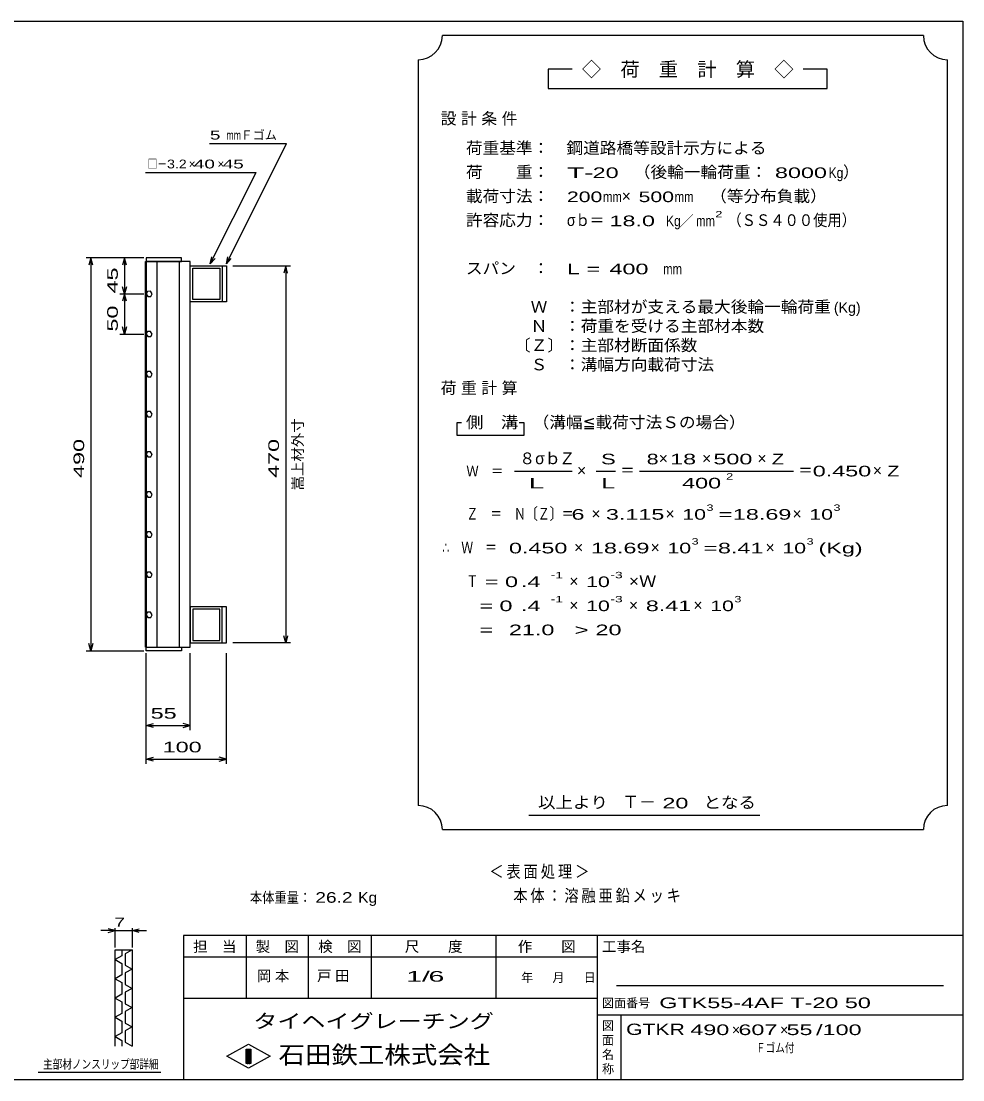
# Model space of a CAD drawing. Units: millimetres, scale not verified. Extents: x -1092 to 1039, y -770 to 632.
# Drawn here: x -136 to 1039, y -688 to 632 of the extents above; entities that cross this region are included whole.
import ezdxf
from ezdxf.enums import TextEntityAlignment as Align

# ---------------------------------------------------------------- set-up
doc = ezdxf.new("R2010")
doc.units = ezdxf.units.MM
doc.header["$LTSCALE"] = 6
for name, color, linetype, lineweight in [('0_2', 150, 'Continuous', 25), ('16', 3, 'Continuous', 25), ('22', 4, 'Continuous', 25), ('24', 2, 'Continuous', 25), ('32', 4, 'Continuous', 25)]:
    doc.layers.add(name, color=color, linetype=linetype, lineweight=lineweight)
doc.styles.add('ベクトル', font='')
doc.styles.get('ベクトル').set_extended_font_data('ベクトル')

msp = doc.modelspace()

# ---------------------------------------------------------------- linework, layer by layer
at = {"layer": '0_2'}
for p, q in [((-1037.4, 632.1), (1038.6, 632.1)), ((1038.6, 632.1), (1038.6, -687.9)), ((1038.6, -507.9), (66.6, -507.9)), ((66.6, -507.9), (66.6, -687.9)), ((144.6, -507.9), (144.6, -585.9)), ((222.6, -585.9), (222.6, -507.9)), ((300.6, -507.9), (300.6, -585.9)), ((456.6, -585.9), (456.6, -507.9)), ((582.6, -507.9), (582.6, -687.9)), ((582.6, -534.9), (66.6, -534.9)), ((1014.6, -570.9), (606.6, -570.9)), ((66.6, -585.9), (582.6, -585.9)), ((582.6, -606.9), (1038.6, -606.9)), ((612.6, -687.9), (612.6, -606.9)), ((120.6, -658.5), (147.6, -643.5)), ((147.6, -643.5), (174.6, -658.5)), ((147.6, -673.5), (120.6, -658.5)), ((144.6, -649.5), (150.6, -649.5)), ((144.6, -667.5), (144.6, -649.5)), ((144.6, -649.5), (145.8, -649.5)), ((145.8, -649.5), (145.8, -667.5)), ((147, -667.5), (147, -649.5)), ((147, -649.5), (148.2, -649.5)), ((174.6, -658.5), (147.6, -673.5)), ((148.2, -649.5), (148.2, -667.5)), ((149.4, -667.5), (149.4, -649.5)), ((149.4, -649.5), (150.6, -649.5)), ((150.6, -649.5), (150.6, -667.5)), ((150.6, -649.5), (150.6, -667.5)), ((150.6, -667.5), (144.6, -667.5)), ((145.8, -667.5), (147, -667.5)), ((148.2, -667.5), (149.4, -667.5)), ((1038.6, -687.9), (-1037.4, -687.9))]:
    msp.add_line(p, q, dxfattribs=at)
at = {"layer": '16'}
for p, q in [((19.3, -148.5), (19.3, 332.5)), ((19.3, 332.5), (20, 332.5)), ((64, 337), (20, 337)), ((20, 337), (20, 332.5)), ((20, 332.5), (64, 332.5)), ((20, 332.5), (20, -148.5)), ((75, 332.5), (20, 332.5)), ((33.5, 332.5), (33.5, -148.5)), ((61.5, -148.5), (61.5, 332.5)), ((64, 332.5), (64, 337)), ((75, -148.5), (75, 332.5)), ((75, 327), (115, 327)), ((75, 282), (75, 327)), ((78, 324), (112, 324)), ((78, 285), (78, 324)), ((112, 324), (112, 285)), ((115, 327), (115, 282)), ((115, 327), (120, 327)), ((120, 327), (120, 282)), ((21.854, 295.235), (20, 291.975)), ((20, 291.975), (21.896, 288.74)), ((25.604, 295.26), (21.854, 295.235)), ((27.5, 292), (25.604, 295.26)), ((25.646, 288.765), (27.5, 292.025)), ((21.896, 288.74), (25.646, 288.765)), ((115, 282), (75, 282)), ((112, 285), (78, 285)), ((120, 282), (115, 282)), ((21.854, 245.235), (20, 241.975)), ((20, 241.975), (21.896, 238.74)), ((25.604, 245.26), (21.854, 245.235)), ((21.896, 238.74), (25.646, 238.765)), ((27.5, 242), (25.604, 245.26)), ((25.646, 238.765), (27.5, 242.025)), ((21.854, 195.235), (20, 191.975)), ((20, 191.975), (21.896, 188.74)), ((25.604, 195.26), (21.854, 195.235)), ((21.896, 188.74), (25.646, 188.765)), ((27.5, 192), (25.604, 195.26)), ((25.646, 188.765), (27.5, 192.025)), ((21.854, 145.235), (20, 141.975)), ((25.604, 145.26), (21.854, 145.235)), ((27.5, 142), (25.604, 145.26)), ((20, 141.975), (21.896, 138.74)), ((21.896, 138.74), (25.646, 138.765)), ((25.646, 138.765), (27.5, 142.025)), ((21.854, 95.235), (20, 91.975)), ((25.604, 95.26), (21.854, 95.235)), ((27.5, 92), (25.604, 95.26)), ((20, 91.975), (21.896, 88.74)), ((21.896, 88.74), (25.646, 88.765)), ((25.646, 88.765), (27.5, 92.025)), ((21.854, 45.235), (20, 41.975)), ((20, 41.975), (21.896, 38.74)), ((25.604, 45.26), (21.854, 45.235)), ((27.5, 42), (25.604, 45.26)), ((25.646, 38.765), (27.5, 42.025)), ((21.896, 38.74), (25.646, 38.765)), ((21.854, -4.765), (20, -8.025)), ((20, -8.025), (21.896, -11.26)), ((25.604, -4.74), (21.854, -4.765)), ((21.896, -11.26), (25.646, -11.235)), ((27.5, -8), (25.604, -4.74)), ((25.646, -11.235), (27.5, -7.975)), ((21.854, -54.765), (20, -58.025)), ((20, -58.025), (21.896, -61.26)), ((25.604, -54.74), (21.854, -54.765)), ((21.896, -61.26), (25.646, -61.235)), ((27.5, -58), (25.604, -54.74)), ((25.646, -61.235), (27.5, -57.975)), ((21.854, -104.765), (20, -108.025)), ((25.604, -104.74), (21.854, -104.765)), ((27.5, -108), (25.604, -104.74)), ((115, -98.137), (75, -98.137)), ((75, -98.137), (75, -143.137)), ((112, -101.137), (78, -101.137)), ((78, -101.137), (78, -140.137)), ((112, -140.137), (112, -101.137)), ((115, -143.137), (115, -98.137)), ((120, -98.137), (115, -98.137)), ((120, -143.137), (120, -98.137)), ((20, -108.025), (21.896, -111.26)), ((21.896, -111.26), (25.646, -111.235)), ((25.646, -111.235), (27.5, -107.975)), ((75, -143.137), (115, -143.137)), ((78, -140.137), (112, -140.137)), ((115, -143.137), (120, -143.137)), ((20, -148.5), (19.3, -148.5)), ((20, -148.5), (64, -148.5)), ((20, -153), (20, -148.5)), ((20, -148.5), (75, -148.5)), ((64, -153), (20, -153)), ((64, -148.5), (64, -153))]:
    msp.add_line(p, q, dxfattribs=at)
at = {"layer": '22'}
for p, q in [((99, 479.5), (195, 479.5)), ((120, 329.5), (195, 479.5)), ((19, 443.5), (157, 443.5)), ((100, 329.5), (157, 443.5)), ((17, 337), (-55, 337)), ((-49, 337), (-51.4, 328)), ((-46.6, 328), (-49, 337)), ((-49, 337), (-49, -153)), ((17, 337), (-13, 337)), ((-7, 337), (-9.4, 328)), ((-4.6, 328), (-7, 337)), ((-7, 337), (-7, 292)), ((100, 329.5), (101.8, 338.26)), ((100, 329.5), (106, 336.1)), ((120, 329.5), (121.8, 338.26)), ((120, 329.5), (126, 336.1)), ((128, 327), (200, 327)), ((194, 327), (191.6, 318)), ((196.4, 318), (194, 327)), ((194, 327), (194, -143.137)), ((-13, 292), (17, 292)), ((-7, 292), (-9.4, 301)), ((-7, 292), (-9.4, 283)), ((-4.6, 301), (-7, 292)), ((-4.6, 283), (-7, 292)), ((-7, 292), (-7, 242)), ((-7, 242), (-9.4, 251)), ((-4.6, 251), (-7, 242)), ((-13, 242), (17, 242)), ((-49, -153), (-51.4, -144)), ((-46.6, -144), (-49, -153)), ((200, -143.137), (128, -143.137)), ((194, -143.137), (191.6, -134.137)), ((196.4, -134.137), (194, -143.137)), ((-55, -153), (17, -153)), ((20, -252), (20, -156)), ((20, -294), (20, -156)), ((75, -252), (75, -156)), ((120, -294), (120, -156)), ((20, -246), (29, -243.6)), ((29, -248.4), (20, -246)), ((20, -246), (75, -246)), ((75, -246), (66, -243.6)), ((66, -248.4), (75, -246)), ((20, -288), (29, -285.6)), ((29, -290.4), (20, -288)), ((20, -288), (120, -288)), ((120, -288), (111, -285.6)), ((111, -290.4), (120, -288))]:
    msp.add_line(p, q, dxfattribs=at)
at = {"layer": '24', "color": 4}
for p, q in [((989.4, 614.1), (389.4, 614.1)), ((359.4, 584.1), (359.4, -345.9)), ((1019.4, -345.9), (1019.4, 584.1)), ((551.4, 572.1), (521.4, 572.1)), ((521.4, 572.1), (521.4, 548.1)), ((869.4, 572.1), (839.4, 572.1)), ((869.4, 548.1), (869.4, 572.1)), ((521.4, 548.1), (869.4, 548.1)), ((413.4, 131.1), (407.4, 131.1)), ((407.4, 131.1), (407.4, 116.1)), ((491.4, 131.1), (485.4, 131.1)), ((491.4, 116.1), (491.4, 131.1)), ((407.4, 116.1), (491.4, 116.1)), ((479.4, 71.1), (551.4, 71.1)), ((581.4, 71.1), (605.4, 71.1)), ((635.4, 71.1), (827.4, 71.1)), ((497.4, -357.9), (785.4, -357.9)), ((389.4, -375.9), (989.4, -375.9))]:
    msp.add_line(p, q, dxfattribs=at)
for centre, start, end in [((359.4, 614.1), 270, 0), ((1019.4, 614.1), 180, 270), ((359.4, -375.9), 0, 90), ((1019.4, -375.9), 90, 180)]:
    msp.add_arc(centre, 30, start, end, dxfattribs=at)
at = {"layer": '32'}
for p, q in [((-18.6, -501.9), (-27.6, -499.5)), ((-18.6, -522.9), (-18.6, -498.9)), ((2.4, -498.9), (2.4, -522.9)), ((2.4, -501.9), (11.4, -499.5)), ((-18.6, -501.9), (-36.6, -501.9)), ((-27.6, -504.3), (-18.6, -501.9)), ((-18.6, -501.9), (2.4, -501.9)), ((11.4, -504.3), (2.4, -501.9)), ((2.4, -501.9), (20.4, -501.9)), ((-18.6, -525.9), (2.4, -525.9)), ((-18.6, -645.9), (-18.6, -525.9)), ((-10.2, -525.9), (-10.2, -533.1)), ((2.4, -525.9), (-6, -530.7)), ((2.4, -525.9), (2.4, -645.9)), ((-10.2, -533.1), (-18.6, -537.9)), ((-18.6, -537.9), (-10.2, -542.7)), ((-6, -530.7), (-6, -545.1)), ((-10.2, -542.7), (-10.2, -557.1)), ((-6, -545.1), (2.4, -549.9)), ((2.4, -549.9), (-6, -554.7)), ((-10.2, -557.1), (-18.6, -561.9)), ((-18.6, -561.9), (-10.2, -566.7)), ((-10.2, -566.7), (-10.2, -581.1)), ((-6, -554.7), (-6, -569.1)), ((-6, -569.1), (2.4, -573.9)), ((2.4, -573.9), (-6, -578.7)), ((-6, -578.7), (-6, -593.1)), ((-10.2, -581.1), (-18.6, -585.9)), ((-18.6, -585.9), (-10.2, -590.7)), ((-10.2, -590.7), (-10.2, -605.1)), ((-6, -593.1), (2.4, -597.9)), ((-10.2, -605.1), (-18.6, -609.9)), ((2.4, -597.9), (-6, -602.7)), ((-6, -602.7), (-6, -617.1)), ((-18.6, -609.9), (-10.2, -614.7)), ((-10.2, -614.7), (-10.2, -629.1)), ((-6, -617.1), (2.4, -621.9)), ((-10.2, -629.1), (-18.6, -633.9)), ((2.4, -621.9), (-6, -626.7)), ((-6, -626.7), (-6, -641.1)), ((-18.6, -633.9), (-10.2, -638.7)), ((-10.2, -638.7), (-10.2, -645.9)), ((-6, -641.1), (2.4, -645.9)), ((38.4, -678.9), (-114.6, -678.9))]:
    msp.add_line(p, q, dxfattribs=at)

# ---------------------------------------------------------------- texts
at = {"layer": '0_2', "style": 'ベクトル'}
for s, height, p in [('担\u3000当', 13.2, (78.6, -521.7)), ('製\u3000図', 13.2, (156.6, -521.7)), ('検\u3000図', 13.2, (234.6, -521.7)), ('尺\u3000\u3000度', 13.2, (342.6, -521.7)), ('作\u3000\u3000図', 13.2, (483.6, -521.7)), ('工事名', 13.2, (588.6, -521.7)), ('年', 11, (487.8, -560.4)), ('月', 11, (526.8, -560.4)), ('日', 11, (565.8, -560.4)), ('図面番号', 11, (588.6, -592.2)), ('図', 11, (588.6, -620.4)), ('面', 11, (588.6, -638.4)), ('名', 11, (588.6, -656.4)), ('称', 11, (588.6, -674.4))]:
    msp.add_text(s, height=height, dxfattribs=at).set_placement(p, align=Align.MIDDLE_LEFT)
at = {"layer": '0_2', "color": 222, "style": 'ベクトル'}
for s, height, width, p in [('タイヘイグレーチング', 17.6, 1.25, (153.6, -614.7)), ('石田鉄工株式会社', 21.99, 1.1, (185.1, -656.7))]:
    msp.add_text(s, height=height, dxfattribs=dict(at, width=width)).set_placement(p, align=Align.MIDDLE_LEFT)
at = {"layer": '22', "color": 2, "style": 'ベクトル'}
for s, height, width, p in [(' 5 ', 11, 1.6, (93, 490)), ('mm', 11, 0.75, (120, 490)), ('□－', 11, 0.8, (22, 454)), ('3.2', 11, 1.2, (46, 454)), (' 40 ', 11, 1.6, (73, 454)), (' 45 ', 11, 1.6, (109, 454)), (' 55 ', 13.2, 1.65, (17.5, -231)), (' 100 ', 13.2, 1.65, (32.5, -273)), ('本体重量：', 13.2, 0.85, (149.4, -460.5)), (' 26.2', 13.2, 1.35, (224.4, -460.5)), ('Kg', 13.2, 1.1, (284.4, -460.5)), ('1/', 13.2, 2, (344.4, -558.9)), (' 6 ', 13.2, 2, (362.4, -558.9)), ('GTK55-4AF T-20 50          ', 13.2, 1.65, (660, -591.9)), ('GTKR', 14.08, 1.4, (618.6, -624.9)), (' 490 ', 13.2, 1.65, (690.6, -625.5)), (' 607 ', 13.2, 1.65, (750.6, -625.5)), (' 55 ', 13.2, 1.65, (810.6, -625.5)), ('/', 13.2, 1.65, (855.6, -625.5)), (' 100 ', 13.2, 1.65, (855.6, -625.5)), ('Ｆゴム付', 11, 0.8, (780.6, -648))]:
    msp.add_text(s, height=height, dxfattribs=dict(at, width=width)).set_placement(p, align=Align.MIDDLE_LEFT)
for s, height, p in [('Ｆゴム', 11, (138, 490)), ('×', 11, (73, 454)), ('×', 11, (109, 454)), ('×', 13.2, (750.6, -625.5)), ('×', 13.2, (810.6, -625.5))]:
    msp.add_text(s, height=height, dxfattribs=at).set_placement(p, align=Align.MIDDLE_LEFT)
at = {"layer": '22', "color": 2, "style": 'ベクトル', "width": 1.65}
for s, p in [(' 45 ', (-22, 284.5)), (' 50 ', (-22, 237)), (' 490 ', (-64, 54.5)), (' 470', (179, 54.5))]:
    msp.add_text(s, height=13.2, rotation=90, dxfattribs=at).set_placement(p, align=Align.MIDDLE_LEFT)
at = {"layer": '22', "color": 2, "style": 'ベクトル'}
msp.add_text('嵩上材外寸', height=13.2, rotation=90, dxfattribs=at).set_placement((209, 47), align=Align.MIDDLE_LEFT)
at = {"layer": '22', "color": 2, "attachment_point": 4, "style": 'ベクトル'}
for s, insert, char_height in [('\\T1.2;\\W0.85;＜表面処理＞', (447.9, -429), 15.4), ('\\T1.19;\\W0.85;本体：溶融亜鉛メッキ', (477.9, -459), 15.4), ('\\T1.25;岡本\u3000', (158.1, -558.9), 13.2), ('\\T1.25;戸田\u3000', (233.1, -558.9), 13.2)]:
    msp.add_mtext(s, dxfattribs=dict(at, insert=insert, char_height=char_height))
at = {"layer": '24', "style": 'ベクトル'}
for s, height, p in [('◇\u3000荷\u3000重\u3000計\u3000算\u3000◇', 17.6, (563.4, 572.1)), ('）', 14.52, (889.2, 444)), ('×', 14.52, (613.2, 414)), ('／', 13.2, (684.9, 383.1)), ('(Kg)', 13.2, (877.8, 275.1)), ('８', 14.52, (485.4, 87)), ('σｂ', 14.52, (505.2, 87)), ('Ｚ', 14.52, (535.2, 87)), ('×', 14.52, (659.4, 87)), ('×', 14.52, (713.4, 87)), ('×', 14.52, (782.4, 87)), ('×', 14.52, (557.4, 72)), ('×', 14.52, (926.4, 72)), ('×', 14.52, (575.4, 18)), ('×', 14.52, (667.8, 18)), ('×', 14.52, (826.2, 18)), ('×', 14.52, (553.8, -24)), ('×', 14.52, (649.2, -24)), ('×', 14.52, (792.6, -24)), ('×', 14.52, (547.8, -66)), ('×', 14.52, (547.8, -96)), ('×', 14.52, (622.2, -96)), ('×', 14.52, (702.6, -96)), ('Ｔ－', 15.4, (613.8, -341.4))]:
    msp.add_text(s, height=height, dxfattribs=at).set_placement(p, align=Align.MIDDLE_LEFT)
for s, height, width, p in [('荷重基準：\u3000', 14.52, 1.05, (418.8, 474)), ('鋼道路橋等設計示方による', 14.52, 1.05, (544.2, 474)), ('荷\u3000\u3000重：\u3000', 14.52, 1.05, (418.8, 444)), ('T-', 13.2, 2, (544.8, 443.1)), (' 20 ', 13.2, 1.65, (568.8, 443.1)), ('（後輪一輪荷重：', 14.52, 1.05, (628.2, 444)), (' 8000', 13.2, 1.65, (796.2, 443.1)), ('Kg', 13.2, 0.85, (871.2, 443.1)), ('載荷寸法：\u3000', 14.52, 1.05, (418.8, 414)), ('\u3000（等分布負載）', 14.52, 1.05, (702.6, 414)), ('200', 13.2, 1.5, (544.8, 413.1)), ('mm', 13.2, 0.8, (589.8, 413.1)), ('500', 13.2, 1.5, (634.2, 413.1)), ('mm', 13.2, 0.8, (679.2, 413.1)), ('許容応力：\u3000', 14.52, 1.05, (418.8, 384)), ('σｂ＝', 14.52, 0.9, (544.8, 384)), (' 18.0', 13.2, 1.65, (589.8, 383.1)), ('Kg', 13.2, 0.85, (668.4, 383.1)), ('mm', 13.2, 0.8, (705.9, 383.1)), ('2', 7.918, 1.5, (729.9, 391.5)), ('（ＳＳ４００使用）', 14.52, 0.9, (744.9, 384)), ('スパン\u3000：\u3000', 14.52, 1.05, (418.8, 324)), ('L =', 13.2, 1.65, (544.8, 323.1)), (' 400 ', 13.2, 1.65, (589.8, 323.1)), ('mm', 13.2, 0.8, (664.8, 323.1)), ('\u3000Ｗ\u3000：主部材が支える最大後輪一輪荷重', 14.52, 1.05, (478.8, 276)), ('\u3000Ｎ\u3000：荷重を受ける主部材本数', 14.52, 1.05, (478.8, 252)), ('〔Ｚ〕：主部材断面係数', 14.52, 1.05, (478.8, 228)), ('\u3000Ｓ\u3000：溝幅方向載荷寸法', 14.52, 1.05, (478.8, 204)), ('側\u3000溝', 14.52, 1.1, (418.8, 132)), ('\u3000（溝幅≦載荷寸法Ｓの場合）', 14.52, 1.05, (481.2, 132)), ('S', 13.2, 1.55, (587.4, 86.1)), ('8', 13.2, 1.5, (644.4, 86.1)), (' 18 ', 13.2, 1.65, (665.4, 86.1)), (' 500 ', 13.2, 1.65, (719.4, 86.1)), ('Z', 13.2, 1.4, (800.4, 86.1)), ('Ｗ\u3000＝', 13.2, 0.85, (419.4, 71.1)), ('＝', 14.52, 0.9, (611.4, 72)), ('2', 7.918, 1.5, (743.4, 64.5)), ('＝', 14.52, 0.9, (833.4, 72)), ('0.450', 13.2, 1.65, (851.4, 71.1)), ('Z', 13.2, 1.4, (944.4, 71.1)), ('L', 13.2, 1.8, (587.4, 56.1)), (' 400 ', 13.2, 1.65, (680.4, 56.1)), ('Ｚ\u3000＝\u3000Ｎ〔Ｚ〕＝', 14.52, 0.75, (419.4, 18)), ('3', 7.918, 1.5, (718.8, 25.5)), ('3', 7.918, 1.5, (877.2, 25.5)), (' 6 ', 13.2, 1.65, (542.4, 17.1)), ('3.115', 13.2, 1.65, (593.4, 17.1)), ('10', 13.2, 1.5, (688.8, 17.1)), ('=', 13.2, 1.7, (733.8, 17.1)), ('18.69', 13.2, 1.65, (751.8, 17.1)), ('10', 13.2, 1.5, (847.2, 17.1)), ('3', 7.918, 1.5, (700.2, -16.5)), ('3', 7.918, 1.5, (843.6, -16.5)), ('∴\u3000Ｗ\u3000＝', 14.52, 0.75, (389.4, -24)), (' 0.450', 13.2, 1.65, (464.4, -24.9)), ('18.69', 13.2, 1.65, (574.8, -24.9)), ('10', 13.2, 1.5, (670.2, -24.9)), ('=', 13.2, 1.7, (715.2, -24.9)), ('8.41', 13.2, 1.65, (733.2, -24.9)), ('10', 13.2, 1.5, (813.6, -24.9)), ('(Kg)', 13.2, 1.65, (858.6, -24.9)), ('Ｔ', 14.52, 0.75, (419.4, -66)), (' = 0', 13.2, 1.65, (434.4, -66.9)), (' .4 ', 13.2, 1.65, (479.4, -66.9)), ('-1', 7.918, 1.65, (524.4, -58.5)), ('10', 13.2, 1.5, (568.8, -66.9)), ('-3', 7.918, 1.65, (598.8, -58.5)), ('×Ｗ', 14.52, 1.1, (622.2, -66)), ('  = 0', 13.2, 1.65, (419.4, -96.9)), (' .4 ', 13.2, 1.65, (479.4, -96.9)), ('-1', 7.918, 1.65, (524.4, -88.5)), ('10', 13.2, 1.5, (568.8, -96.9)), ('-3', 7.918, 1.65, (598.8, -88.5)), ('8.41', 13.2, 1.65, (643.2, -96.9)), ('10', 13.2, 1.5, (723.6, -96.9)), ('3', 7.918, 1.5, (753.6, -88.5)), ('  =', 13.2, 1.65, (419.4, -126.9)), (' 21.0', 13.2, 1.65, (464.4, -126.9)), ('>', 13.2, 1.7, (554.4, -126.9)), (' 20 ', 13.2, 1.65, (572.4, -126.9)), ('以上より\u3000', 14.52, 1.1, (508.8, -342)), (' 20 ', 13.2, 1.65, (655.8, -342.9)), ('となる', 14.52, 1.1, (715.2, -342))]:
    msp.add_text(s, height=height, dxfattribs=dict(at, width=width)).set_placement(p, align=Align.MIDDLE_LEFT)
at = {"layer": '24', "attachment_point": 4, "style": 'ベクトル'}
for s, insert, char_height in [('\\T1.28;設計条件', (387.3, 510), 14.52), ('\\T1.28;荷重計算', (387.3, 174), 14.52), ('\\T1.5;\\W2;\\~L\\~', (482.4, 56.1), 13.2)]:
    msp.add_mtext(s, dxfattribs=dict(at, insert=insert, char_height=char_height))
at = {"layer": '32', "color": 2, "style": 'ベクトル'}
for s, width, p in [(' 7 ', 1.6, (-26.1, -491.4)), ('主部材ノンスリップ部詳細', 0.8, (-108.6, -668.4))]:
    msp.add_text(s, height=11, dxfattribs=dict(at, width=width)).set_placement(p, align=Align.MIDDLE_LEFT)

doc.saveas('drawing.dxf')
